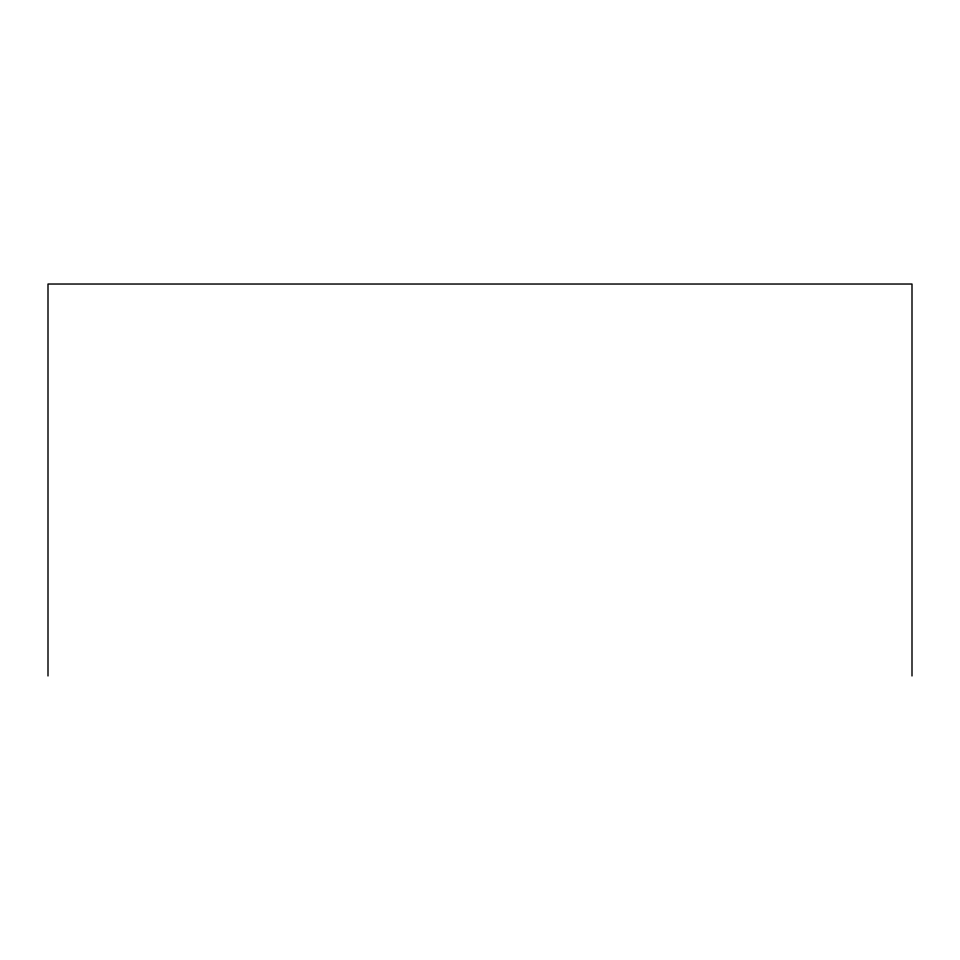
<?xml version="1.0" encoding="UTF-8"?>
<svg xmlns="http://www.w3.org/2000/svg" width="960" height="960" viewBox="0 0 960 960"><rect width="100%" height="100%" fill="white"/><g stroke="black" fill="none" stroke-linecap="round" stroke-linejoin="round"><path stroke-width="1.44" d="M912 675.972L912 284.028L48 284.028L48 675.972"/></g></svg>
